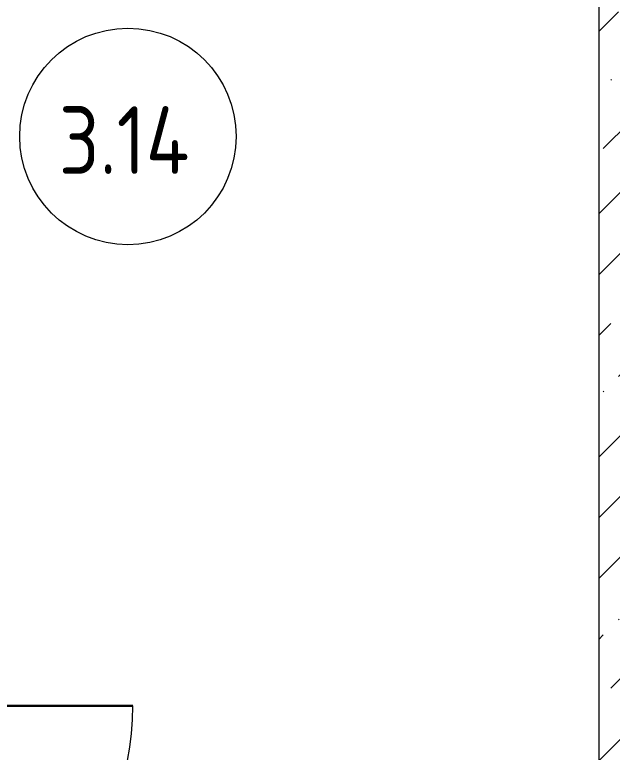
# Model space of a CAD drawing. Header units: millimetres. Extents: x -174154 to -170572, y -111302 to -109817.
# Drawn here: x -170795.25 to -170773.16, y -110832.52 to -110805.28 of the extents above; entities that cross this region are included whole.
import ezdxf

# ---------------------------------------------------------------- set-up
doc = ezdxf.new("R2010")
doc.units = ezdxf.units.MM
doc.linetypes.add('ACAD_ISO02W100', pattern=[15, 12, -3])
for name, color, linetype, lineweight in [('!Подложка', 252, 'ACAD_ISO02W100', 25), ('Двери', 7, 'Continuous', 18), ('Марки помещений', 7, 'Continuous', 18), ('Панель', 7, 'Continuous', 18), ('Стены разрез', 7, 'Continuous', 40)]:
    doc.layers.add(name, color=color, linetype=linetype, lineweight=lineweight)
doc.styles.add('GOST Common', font='GOST Common.ttf', dxfattribs={"width": 0.9, "height": 250})

# ---------------------------------------------------------------- blocks, each defined once
blk = doc.blocks.new('AC_Дверь_Однопольная_ПВХ - 960х2080h В Вл П с доводчиком-799593-В_АР_ПЭ_03 Этаж')
at = {"layer": 'Панель', "lineweight": 30}
blk.add_line((-500, 62.5), (-500, 1062.5), dxfattribs=at)
at = {"layer": 'Панель'}
blk.add_arc((-500, 62.5), 1000, 0, 90, dxfattribs=at)
blk = doc.blocks.new('ADSK_Марка_Помещение_2_ГОСТ21-501-2011 - Имя и Категория-86712-В_АР_ПЭ_03 Этаж')
at = {"layer": 'Марки помещений'}
blk.add_circle((0, 0), 4, dxfattribs=at)
blk = doc.blocks.new('A$C7b4e20c5')
at = {"layer": 'Стены разрез', "lineweight": 20, "true_color": 0x636466}
h = blk.add_hatch(dxfattribs=at)
h.set_pattern_fill('FP_4', color=251, style=0, pattern_type=2)
h.set_pattern_definition([(45, (30280, 12305), (84.1903, 308.6967), [396.875, -79.375, 3.353, -76.022])])
h.paths.add_polyline_path([(15130, 8110.5), (15130, 14470), (14930, 14470), (14930, 8110.5)])
at = {"layer": 'Стены разрез', "color": 251, "lineweight": 20, "true_color": 0x636466}
blk.add_line((14930, 14335), (14930, 8890), dxfattribs=at)
at = {"layer": 'Двери', "color": 251, "lineweight": 20, "true_color": 0x636466, "rotation": 269.9999999999999}
blk.add_blockref('AC_Дверь_Однопольная_ПВХ - 960х2080h В Вл П с доводчиком-799593-В_АР_ПЭ_03 Этаж', (12145.4, 10110), dxfattribs=at)
at = {"layer": 'Марки помещений', "color": 251, "lineweight": 20, "true_color": 0x636466, "xscale": 99.99999999999993, "yscale": 99.99999999999993, "zscale": 99.99999999999993}
blk.add_blockref('ADSK_Марка_Помещение_2_ГОСТ21-501-2011 - Имя и Категория-86712-В_АР_ПЭ_03 Этаж', (13189.4, 12713.4), dxfattribs=at)
at = {"layer": 'Марки помещений', "color": 251, "lineweight": 20, "true_color": 0x636466, "insert": (12933.6, 12824.8), "char_height": 250, "width": 627.721, "attachment_point": 1, "style": 'GOST Common'}
blk.add_mtext('3.14', dxfattribs=at)

msp = doc.modelspace()

# ---------------------------------------------------------------- block references
at = {"layer": '!Подложка', "ltscale": 20, "xscale": 0.01, "yscale": 0.01, "zscale": 0.01}
msp.add_blockref('A$C7b4e20c5', (-170922.963, -110936.912), dxfattribs=at)

doc.saveas('drawing.dxf')
